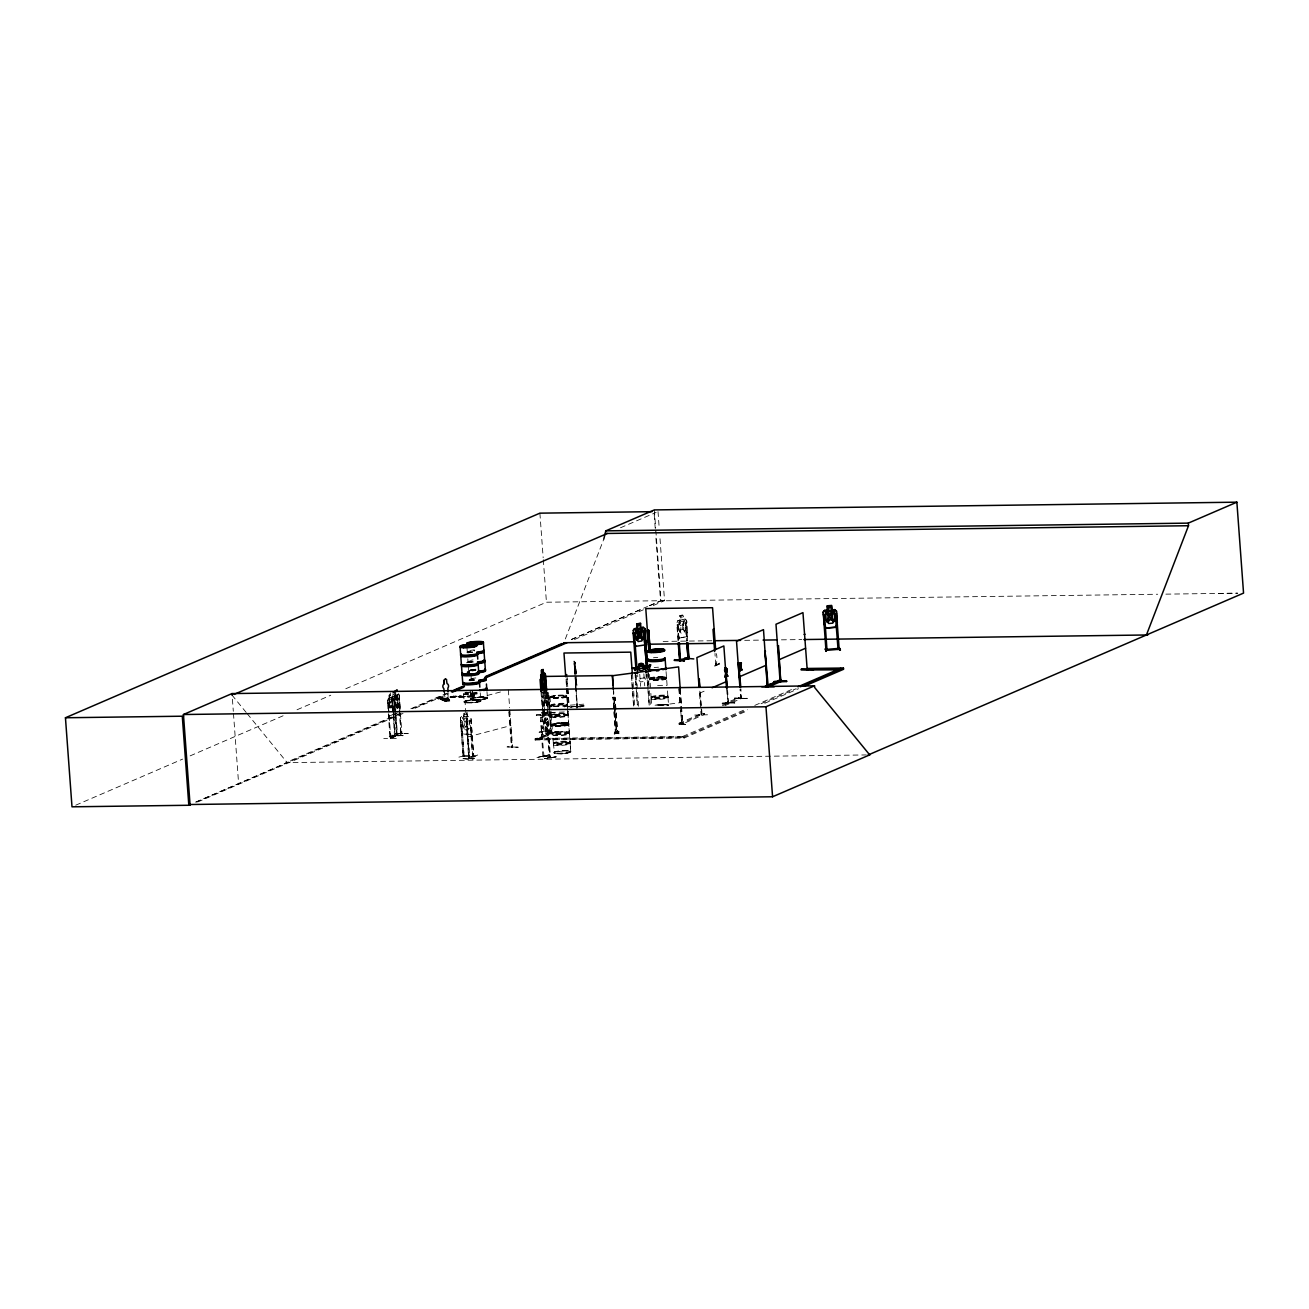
<?xml version="1.0" encoding="UTF-8"?>
<svg xmlns="http://www.w3.org/2000/svg" width="1309" height="1309" viewBox="0 0 1309 1309"><rect width="100%" height="100%" fill="white"/><g stroke="black" fill="none" stroke-linecap="round" stroke-linejoin="round"><path stroke-width="0.75" stroke-dasharray="5 3.75" d="M467.248 651.686L467.215 652.864A8.558 1.244 -4.2 0 1 474.496 650.933M467.264 651.587L466.806 645.533M551.285 715.09L551.007 711.163M553.331 743.103L552.627 733.138M568.09 715.679A8.427 1.211 -4.2 0 0 556.472 715.254A8.427 1.211 -4.2 0 0 554.689 717.479A8.427 1.211 -4.2 0 0 568.09 715.679L568.041 714.109A8.427 1.211 -4.2 0 1 554.574 715.827A8.427 1.211 -4.2 0 1 556.341 713.601A8.427 1.211 -4.2 0 1 567.975 714.043L567.664 709.625M569.448 733.825L569.431 733.776A8.427 1.211 -4.2 0 0 557.798 733.433A8.427 1.211 -4.2 0 0 556.03 735.658A8.427 1.211 -4.2 0 0 569.431 733.874L568.09 715.368M570.151 743.708A8.427 1.211 -4.2 0 0 558.518 743.267A8.427 1.211 -4.2 0 0 556.75 745.492A8.427 1.211 -4.2 0 0 570.151 743.708L570.119 742.121A8.427 1.211 -4.2 0 1 556.636 743.856A8.427 1.211 -4.2 0 1 558.403 741.63A8.427 1.211 -4.2 0 1 570.037 742.056L569.431 733.564L570.053 741.99M667.983 697.697A8.427 1.211 -4.2 0 0 656.365 697.272A8.427 1.211 -4.2 0 0 654.582 699.497A8.427 1.211 -4.2 0 0 667.983 697.697L668.097 696.552A8.558 1.244 -4.2 0 1 654.435 698.433A8.558 1.244 -4.2 0 1 656.234 696.175A8.558 1.244 -4.2 0 1 668.048 696.617M472.647 694.065L473.416 693.525L471.911 695.684L474.218 695.652L474.251 694.359L474.48 696.241L451.31 696.764M472.385 694.097L473.498 694.081M470.487 696.29L472.762 694.981L472.598 697.043M399.703 711.523L399.932 707.056M446.549 700.675L446.353 698.073L447.449 698.597M468.589 671.288L469.211 671.746A8.459 1.227 -4.2 0 1 475.871 669.57L469.162 670.879L469.276 672.155A8.459 1.227 -4.2 0 0 467.117 672.335L469.244 672.073L467.117 672.335M481.025 700.986L475.805 702.458M554.541 752.168C587.152 746.752 562.657 758.206 554.541 752.151M663.319 679.404L665.414 679.076L653.126 680.124L649.64 678.667L663.27 676.688M390.393 735.151L403.025 735.674L390.409 735.756M402.976 735.511L389.035 736.296M472.631 694.13L473.236 696.077M536.297 715.336L536.526 714.469L549.125 715.025L536.297 715.303L549.044 714.976M557.143 725.562L565.963 725.137M694.719 715.041L707.547 714.779M734.349 698.744L734.562 697.91L747.177 698.482L734.349 698.744L747.128 698.302M393.796 708.464L394.516 702.933L393.109 698.368L395.089 697.452M547.98 735.298L547.735 719.426L550.533 757.747L542.957 756.733M548.602 731.175L548.062 735.445L542.45 734.578L541.435 730.078M549.976 696.879L550.565 705.109M567.501 705.24L566.65 695.684L567.255 704.209A8.427 1.211 -4.2 0 1 553.854 705.993A8.427 1.211 -4.2 0 1 555.621 703.767A8.427 1.211 -4.2 0 1 567.255 704.209M570.282 743.054L570.266 743.136A8.558 1.244 -4.2 0 1 556.636 744.952A8.558 1.244 -4.2 0 1 558.436 742.694A8.558 1.244 -4.2 0 1 570.249 743.136L570.299 742.923M390.262 708.12L390.638 705.126L391.8 708.873M539.292 731.862L550.958 730.7M551.253 730.635L539.046 732.385M389.755 707.809L389.051 699.562L390.458 703.195C392.782 689.892 389.886 706.549 392.356 708.611M473.94 693.95L472.074 693.721M467.804 658.869L467.984 661.323M550.533 705.404L550.68 706.876A8.427 1.211 -4.2 0 1 563.165 704.946A8.427 1.211 -4.2 0 1 564.212 706.893M399 703.898L398.443 707.76L396.922 708.431L395.842 705.289M395.956 709.151L396.054 696.748L397.92 695.75L397.331 701.297L398.574 706.206L397.085 702.36C396.463 718.919 393.6 686.374 396.905 700.43L397.511 695.963L398.181 704.258L396.66 704.929M536.968 757.535L548.7 754.982L536.985 757.453M687.274 632.1C685.458 644.846 688.419 622.446 686.407 620.319L685.098 619.01L683.118 619.452C685.932 612.579 676.442 614.903 680.042 620.139L677.931 620.597L677.064 622.38L678.373 640.886M463.075 758.549L474.3 758.107C474.643 760.202 461.832 759.645 463.468 757.715M474.283 758.68L463.108 758.467M469.195 680.664L469.276 679.747M470.945 734.267L471.698 730.062M462.928 756.291L473.825 756.635L471.044 718.314L469.718 716.727L461.537 716.399L460.523 717.97L461.275 729.686L462.879 734.054L471.044 734.414L471.813 730.095M553.314 743.299L554.591 753.411M387.84 700.233L388.331 698.417L392.127 696.748L393.485 707.858M387.988 700.233L389.444 697.926L388.986 693.541L389.395 708.038M395.285 711.801L394.238 697.435L395.891 695.161L395.433 690.776M394.434 697.468L394.811 695.783L398.558 694.13M392.373 697.026L394.484 736.558M392.013 698.859L392.405 697.157M548.586 702.573L547.817 705.878L545.869 705.486L544.577 701.771L543.988 693.59L544.904 692.33M467.935 661.716L467.935 662.681A8.558 1.244 -4.2 0 1 473.056 660.996M551.22 715.467L552.627 733.449M472.925 696.895L449.985 697.337L454.043 695.864M450.018 697.353L473.187 696.781M450.116 697.108L474.365 695.913L450.067 696.617M647.513 685.425L648.609 681.024M647.628 685.556L648.871 681.204L648.004 669.259M458.886 757.126L467.035 755.08M546.966 694.195L546.131 698.024L544.069 693.655L545.755 698.957L544.757 703.866L546.229 699.971L548.34 704.602L546.606 699.104L547.538 694.359L545.019 693.803L545.624 701.984L547.555 702.36M542.94 717.283L541.844 718.559L542.45 726.74L543.906 730.438L546.131 730.782L547.064 727.46L546.458 719.279L545.166 717.627M618.339 733.711L618.928 732.975L612.988 732.304M618.977 733.727L613.496 731.633L618.928 732.975M547.113 734.709L552.169 731.911L546.589 734.742M545.313 719.099L544.315 722.944L541.975 718.788L543.873 723.893L542.662 728.835L544.413 724.908L546.802 729.473L544.855 724.008L545.984 719.246L543.039 718.739L543.644 726.92L545.869 727.264M475.903 699.791L484.314 699.333L487.619 697.779L477.9 697.255L470.553 699.022L475.936 700.086M554.378 725.415L553.249 725.251L557.192 725.742M565.341 638.956L603.793 539.112M392.716 698.482L393.109 692.281M543.48 691.905L545.771 731.813C543.906 729.604 547.293 730.749 545.051 730.438M542.94 693.377L543.53 692.052L548.193 692.903L548.896 694.637L551.923 732.893L545.558 731.633M679.371 638.138L678.144 634.096L678.046 620.613M541.173 716.907C538.703 719.672 544.577 714.289 546.851 717.741L547.735 719.426M564.932 696.732L562.919 697.255L566.813 695.717L555 695.521M565.308 725.235L568.875 723.73A8.459 1.227 -4.2 0 1 555.261 725.399A8.459 1.227 -4.2 0 1 557.029 723.141L567.01 722.797L568.875 724.188A8.459 1.227 -4.2 0 0 557.094 723.861A8.459 1.227 -4.2 0 0 555.311 726.102L552.562 725.775M664.743 679.093L662.812 679.273L664.023 679.338M444.013 698.613L442.033 699.022L443.686 698.548M442.033 699.022L443.751 698.744M664.399 678.847L666.723 677.8L659.229 677.129L649.673 679.027L663.745 678.946M461.619 716.383L460.408 717.905L463.075 756.324L460.441 720.67L461.684 720.621L464.057 756.34L461.684 720.621M445.436 700.839C451.36 701.182 428.403 698.581 442.229 697.517L442.982 698.106M442.966 697.795L437.942 698.319L444.193 698.597M449.331 699.137L449.085 700.413L448.251 698.891L449.429 700.691L448.283 701.182L441.1 698.302L449.74 701.035L442.229 697.517M441.198 698.319L448.905 701.133M441.395 697.91L442.507 698.155M445.158 701.346L446.336 701.395L437.942 698.319M394.238 708.529L394.942 703.751L396.692 707.384L395.203 702.671L395.793 697.141L394.778 701.804L393.567 698.139L394.14 706.304L395.694 705.633L395.743 695.161M390.998 737.032L389.918 737.212L394.876 735.658M543.546 713.618L544.609 715.368L543.17 715.156L541.386 691.152M543.677 714.894L541.828 691.152M472.827 695.226L470.275 695.112L470.389 696.666L472.074 695.93L471.96 694.392M400.439 713.814L401.961 733.629C393.24 739.994 397.118 730.897 397.576 735.527L395.58 709.822M401.405 732.287L400.947 733.825L401.176 732.336M546.9 711.867L547.489 713.176L545.509 691.397M542.63 715.123L547.489 712.98M701.968 713.683L701.051 714.861L699.382 691.332M702.066 714.665L700.266 691.136M728.458 701.886C725.808 702.131 730.733 701.673 728 703.424L726.92 687.978M728.606 703.195L727.526 689.794M741.139 697.026L741.27 698.531L740.927 688.959M459.279 696.143L461.177 695.799M555.016 695.554A8.459 1.227 -4.2 0 0 553.232 697.779A8.459 1.227 -4.2 0 0 566.682 695.995A8.459 1.227 -4.2 0 0 555.016 695.554L549.796 697.419L563.426 697.386M552.545 697.337L551.76 697.108M565.406 696.928L563.721 697.386M552.48 724.139L552.594 725.824M552.48 724.155L557.029 723.157A8.459 1.227 -4.2 0 1 568.711 723.599A8.459 1.227 -4.2 0 0 557.029 723.141A8.459 1.227 -4.2 0 0 555.261 725.399A8.459 1.227 -4.2 0 0 568.711 723.582C566.175 722.372 548.651 723.222 553.691 725.628M565.406 724.875L567.468 724.941M565.357 725.137L568.842 724.253A8.459 1.227 -4.2 0 1 555.311 726.102L565.979 725.35M652.046 679.306L651.555 679.42M663.188 679.126L665.136 679.011M663.45 678.88L664.988 679.027L663.925 679.027M663.598 679.06L664.907 679.175M664.759 679.24L666.69 677.375L663.27 676.704M616.523 731.502C613.905 730.847 620.024 733.171 616.703 733.024L613.676 691.365M682.905 724.172C679.011 724.564 683.805 720.915 682.807 724.172L681.531 706.713M551.776 731.567L550.729 731.567L551.776 731.567L552.038 733.744L538.555 739.552L538.474 738.44L552.12 732.467L546.54 734.84M471.076 695.701L472.696 694.981L471.24 695.586M480.354 701.477L479.258 701.82M568.221 724.286L566.552 724.63M666.085 678.684L664.808 678.782M390.606 695.308L389.624 695.733L389.509 694.277L390.491 693.852L390.9 697.386L392.127 696.748M400.129 707.056L399.261 695.275L398.574 693.983L397.527 694.441M387.955 708.823L387.971 702.688M392.389 700.757L394.991 736.574M394.549 708.038L394.418 699.922L395.433 707.842M398.836 697.992L399.556 708.071M387.955 702.884L388.838 708.627M393.96 700.119L394.843 699.922M393.404 714.289L389.477 716.105L388.708 711.916M395.449 733.678L407.999 733.498L395.727 733.531M390.573 737.36L394.434 735.674M395.073 735.249L395.514 736.394L390.524 738.521L387.791 700.2L388.789 711.949M397.02 734.594L400.881 732.909M401.323 732.893L396.431 734.464M396.316 738.456L383.766 738.636M541.828 712.881L568.597 711.785M541.828 712.914L554.345 712.652M543.48 713.618L542.515 713.781L547.424 712.26M543.12 713.961L546.982 712.26M616.703 732.795L615.41 732.893L612.972 697.19L615.59 732.827L616.834 732.795M613.921 697.255L612.792 697.272M549.633 732.5C552.414 732.451 549.224 731.796 549.6 733.776L535.136 740.01L535.054 738.898L551.956 732.631M551.204 733.678L549.191 697.272L548.209 697.206L551.465 732.975L545.149 731.731L543.464 707.956M716.514 663.712C718.314 666.903 714.927 661.012 715.99 664.907M719.475 663.139L714.649 665.937M714.485 666.036L719.574 663.745M715.123 665.937L720.146 663.778M614.216 733.187C620.695 728.753 621.775 733.056 614.265 733.94L614.445 733.842M614.314 733.253L619.288 731.077M614.346 733.744L619.321 731.567M614.265 733.94L619.877 731.649M734.594 702.409L722.339 703.129M701.46 713.356L701.935 713.323M728.115 703.195L726.479 687.978M741.712 698.319L740.649 698.531L740.043 689.172M722.061 703.277L734.889 702.949L722.093 703.146M196.105 802.09L287.178 762.623L247.499 714.043M571.329 639.512L647.53 606.492M649.395 605.691L660.538 600.847L655.678 534.612M620.482 527.772L656.136 512.408M75.742 805.199L182.638 759.105M190.132 755.866L283.906 715.434M297.028 709.773L330.784 695.226M345.789 688.747L546.442 602.222L664.547 600.667L659.801 535.888M393.551 694.359L394.549 693.917M392.275 697.157L396.234 695.357L396.889 696.732M393.649 714.714L396.087 713.454M393.518 714.714L397.494 712.898M399.654 713.552L285.804 762.64L866.296 754.933M410.862 708.725L446.32 693.426M571.362 639.512L642.343 608.898M649.82 605.674L661.029 600.847L1157.696 594.237M195.646 802.09L401.029 713.536M412.22 708.709L447.678 693.41M197.577 802.024L403.777 713.11M415.035 708.251L448.791 693.705M574.504 639.496L643.913 609.552M653.306 605.511L664.547 600.667M455.581 695.848L453.912 696.879L457.872 695.815M459.901 695.783L458.248 696.83L462.208 695.766M473.76 695.848L473.563 693.246L473.04 696.077M472.794 696.273L474.218 695.652M474.365 695.913L472.811 696.961M546.017 691.005L541.991 692.69M699.513 693.197L704.897 690.874M679.06 723.255L701.853 713.438L704.275 713.405L704.357 714.518L681.58 724.335L679.142 724.368L679.06 723.255L681.498 723.222M722.601 704.487L738.554 697.615L740.992 697.582L722.683 705.6L722.601 704.487L725.039 704.455L725.121 705.567L741.074 698.695L740.485 688.976M679.142 724.368L704.275 713.405M743.512 710.263L681.613 736.951L681.694 738.063L747.341 709.756M754.769 705.404L792.289 689.238M760.954 703.751L796.117 688.73M535.136 740.01L684.116 738.031L747.897 710.525M764.783 703.26L798.555 688.698M468.72 757.306L469.555 757.109M467.329 722.813L466.217 722.993L468.72 758.631L470.046 758.435L466.953 722.797L469.211 758.647L470.046 758.435M511.312 746.032C512.637 748.568 511.066 744.87 512.539 745.852M576.811 706.435L576.729 703.964M577.531 706.565L577.204 703.931M543.268 756.635L544.102 756.733L543.317 755.522M546.802 722.077L547.849 722.11L550.058 757.829L546.802 722.077L549.371 757.731C551.482 754.639 548.618 757.911 544.004 755.817M390.589 737.18L390.638 738.505M397.134 735.723L395.433 713.781M547.391 711.883L547.571 713.176L545.951 691.201M543.186 714.878L543.088 713.585M727.919 701.919L728.229 703.375M550.467 696.552L551.547 696.192M552.153 697.353L552.005 697.386M651.342 679.322L651.98 679.387M663.761 679.191L662.894 679.109M552.513 724.564L553.609 724.204M553.576 725.399L554.214 724.81L553.38 725.317M567.484 725.186L565.783 725.415M394.909 735.085L394.893 736.394L390.049 738.489L388.102 710.803M543.022 714.927L548.111 712.947L546.393 691.185M740.959 697.075L741.123 698.351M517.955 747.21L507.467 746.801M500.463 691.986L465.006 701.362L469.129 758.664L469.276 757.142M467.624 736.983L510.952 725.53M470.945 718.346L473.645 756.717C474.496 755.064 471.682 754.393 473.007 756.586L473.76 756.618M469.947 721.046L471.207 720.997L469.947 721.046L472.5 756.684M471.044 734.414L462.862 733.94M464.433 756.242L463.484 756.209C461.946 754.18 465.153 754.475 463.959 756.34M464.351 755.326L472.385 755.735M469.686 757.027L477.932 754.917L470.275 757.764L477.965 755.424M679.715 615.754L682.791 615.066M677.997 620.728L685.098 619.01M678.046 640.87L676.868 625.031L677.718 624.851L679.224 640.706M685.212 623.182L686.391 623.019L685.212 623.182L686.521 641.001M678.062 624.868L676.868 625.031M679.273 638.121L686.456 636.55M686.538 636.681L679.207 638.285L678.046 634.145M553.56 724.924L553.658 725.137M509.201 711.736L512.163 747.161M390.638 738.292L388.986 710.607M680.222 706.827L681.874 724.319L680.402 706.876M542.842 717.119L542.515 712.734M546.851 717.741L547.653 719.475M542.908 756.733L540.715 721.014M544.02 756.733L540.568 718.297M542.45 734.578L541.386 730.078M543.906 755.44L543.497 755.506M549.665 756.7L543.611 755.882M544.74 758.647L556.423 756.831M556.08 756.733L544.659 758.729L556.423 756.88M561.643 697.615L563.901 697.108M563.246 697.206L564.752 696.879M715.859 663.614C716.203 669.455 717.888 655.154 716.088 653.518M715.794 664.939L714.959 653.535M549.813 733.694L549.78 732.484M546.9 692.592L548.324 692.886M543.317 705.976L542.597 696.077L543.579 696.126L544.299 706.026M543.611 705.093L544.675 709.462M549.829 706.353L548.193 692.903M545.722 731.813L544.446 708.005M545.64 733.089C583.307 728.475 520.589 737.327 557.634 731.371M545.706 733.825L557.978 732.091M613.332 689.598L616.457 733.04L613.725 697.353L615.034 697.239L617.57 732.909L615.034 697.239M661.127 705.207L681.22 702.524M681.744 723.01L682.365 722.83M680.173 723.419L686.211 724.744L685.474 724.09M397.02 735.74L395.122 710.018M444.176 698.286L438.662 698.302M446.353 698.073L447.727 697.942L447.923 700.544M441.248 699.333L445.551 698.842L439.873 698.793M447.727 697.942L446.811 698.679M445.551 698.842L440.511 699.055M448.251 698.891L448.709 700.397M444.553 700.233L448.84 699.661M444.536 700.119L448.905 699.808M448.349 700.119L444.716 700.544L444.618 699.317M449.085 700.413L444.406 700.888L444.291 699.35M475.854 669.226A8.459 1.227 -4.2 0 0 469.26 671.402A8.459 1.227 -4.2 0 1 475.854 669.243L470.258 670.11L468.589 671.762M475.822 702.475C451.18 704.291 471.289 697.55 480.976 700.528M551.596 697.124L552.316 697.222M665.316 704.717L668.654 705.289A8.459 1.227 -4.2 0 0 656.938 705.175L665.316 704.7M565.766 725.055L567.222 724.875M640.052 678.422L644.077 677.997L643.832 674.724M472.745 756.586L470.242 720.964M574.307 662.419L574.062 661.045L577.4 707.285L574.111 663.516L574.438 666.33M574.586 666.052L574.831 672.253M574.553 667.475L574.667 669.21L574.651 667.05M574.635 668.539L575.698 685.163L575.273 677.391M576.974 708.905L574.667 668.964M575.453 680.026L575.911 684.182M575.813 686.669L575.682 685.032M570.266 705.158L583.765 704.16M570.266 706.893L583.912 705.944L570.429 707.204M578.022 706.925L583.814 706.435L579.969 706.925M576.533 681.155L575.191 662.207L576.173 677.326M575.338 666.183L575.682 669.472L575.338 666.183L575.404 667.819M615.77 732.795L615.181 731.6M551.302 731.649L550.86 733.776M555.163 698.09L557.29 698.024M561.365 722.764L565.423 722.699M443.506 698.777L442.017 698.777M1165.877 594.139L1237.414 593.19M663.139 641.41L712.08 640.755M744.706 640.33L761.02 640.101M781.408 639.839L801.812 639.561M470.226 679.453L470.062 679.453A3.011 1.145 89.2 0 0 469.735 680.713A8.443 1.227 -4.2 0 1 474.218 680.5M398.574 693.983L399.212 695.357M473.563 693.246L473.563 695.848M471.927 693.77L473.94 693.77M399.261 695.275L400.292 711.834M471.829 694.441L474.251 694.359M391.98 696.912L392.815 698.041M387.513 702.884L388.397 702.688M397.658 708.431L396.807 696.65L397.74 708.431M541.582 712.898L554.116 712.652M395.482 733.531L408.277 733.384M400.947 733.825L399.703 709.854M552.038 733.744L549.6 733.776L551.073 733.678L547.996 694.392L546.851 692.723M535.054 738.898L684.034 736.918L684.116 738.031M1218.286 593.419L1237.725 593.173M576.696 706.075L576.713 707.335M664.383 678.635L663.548 679.191M564.555 696.879L565.521 697.108M482.252 697.026L484.183 697.059M549.731 733.793L548.078 708.169M507.025 746.948L518.299 747.226M460.441 720.67L461.406 720.703M683.118 619.452L684.771 620.744L685.376 628.925L684.083 632.771L681.22 633.409L679.42 630.251L678.815 622.07L680.255 620.27L679.813 615.754M663.287 677.113L664.874 677.228M472.434 699.955L474.005 700.07A8.443 1.227 -4.2 0 0 487.472 698.27L486.964 691.643M542.401 712.767L544.904 713.11L542.482 712.914M540.322 721.079L541.386 721.112M564.981 695.21L566.143 695.39M485.754 697.157L486.866 697.353M464.711 702.622L465.84 702.802M567.026 723.222L568.188 723.435M546.197 730.847L551.105 731.829L545.771 730.897M680.107 722.683L685.687 724.728M680.827 723.255L686.194 724.679M445.698 701.509L437.926 698.499M445.404 701.526L449.805 700.986M448.12 699.611L448.005 693.852M437.926 698.008L446.336 701.395M635.863 682.431L636.976 685.245M557.683 731.944L557.667 731.878A8.427 1.211 -4.2 0 1 569.317 732.222L568.073 715.368M685.065 619.157L686.309 620.319L687.7 640.821M394.974 695.995L395.923 697.092M246.207 712.472L232.135 695.243L233.313 711.294M651.146 698.368L651.882 706.598M651.129 698.368L650.671 690.138M461.39 729.653L462.961 733.924M393.305 706.664L394.402 709.805M477.081 693.917A8.443 1.227 -4.2 0 1 467.755 694.703A8.443 1.227 -4.2 0 1 463.533 693.786L463.55 693.999M667.885 695.93L667.901 695.979A8.427 1.211 -4.2 0 1 654.467 697.844A8.427 1.211 -4.2 0 1 656.234 695.619A8.427 1.211 -4.2 0 1 667.868 696.061L667.263 687.552M567.959 713.765L567.779 711.311M444.307 692.346L445.305 699.955M470.88 691.79L471.42 695.57M575.371 666.772L575.469 667.917M583.929 706.222L583.879 705.371L570.429 707.105M575.731 669.21L576.058 673.644M576.385 681.155L576.844 685.36L576.778 683.723M738.554 697.615L738.636 698.728M699.824 691.136L701.657 714.845L701.264 713.372M686.063 622.986L687.372 640.805M685.556 623.199L686.849 641.017M677.718 624.851L678.88 640.674M680.189 688.55L681.384 704.7L680.009 688.501M681.334 706.664L682.742 724.204M679.076 688.698L680.255 704.847M678.88 688.649L680.075 704.798M658.018 511.59L659.196 527.789M654.353 509.921L655.678 528.1M655.825 530.129L661.029 600.847M666.068 671.599L667.165 686.227M667.983 697.386L668.588 705.6M654.205 514.535L655.531 532.599M649.526 674.43L650.475 687.454M648.037 673.235L650.393 705.6M646.891 674.053L649.215 705.715L646.777 673.988M645.991 674.495L646.221 677.767L644.339 681.498L640.314 681.924L637.908 678.651L637.663 675.379M643.848 673.808L644.732 685.867M639.741 674.266L640.641 686.309M636.305 675.117L638.776 708.774M635.258 672.646L636.01 682.382M635.143 672.63L635.961 685.212L635.127 675.248M632.509 673.71L634.701 706.091M631.527 675.739L633.752 706.042M631.2 673.808L633.572 706.107M566.862 674.577L567.762 686.701M567.91 688.714L569.235 706.893M566.993 678.7L567.582 686.767M567.73 688.796L569.071 706.958M566.633 686.718L566.028 678.635L566.453 686.783M566.781 688.73L568.106 706.909M566.601 688.812L567.942 706.975M570.789 751.939A8.459 1.227 -4.2 0 0 559.123 751.497A8.459 1.227 -4.2 0 0 557.339 753.739A8.459 1.227 -4.2 0 0 570.789 751.939L570.151 743.381L570.74 751.939M567.353 705.535L567.681 709.953M539.897 513.161L543.17 557.699M543.317 559.712L546.442 602.222M546.9 692.248L547.751 706.222M540.944 691.348L542.81 717.299M508.334 689.892L509.643 707.711M509.79 709.691L512.572 747.194L511.361 747.374L508.825 711.72M509.545 711.54L512.015 747.341M480.239 692.886L480.828 701.117A8.443 1.227 -4.2 0 1 467.428 702.884A8.443 1.227 -4.2 0 1 469.211 700.659A8.443 1.227 -4.2 0 1 480.861 701.084M471.125 675.755L471.175 678.962A3.011 1.145 89.2 0 1 471.845 680.549M468.229 664.89L468.802 672.351M470.176 691.25L470.798 699.497M467.084 712.227L467.297 716.759L469.162 718.281L469.767 726.462L468.262 729.898L464.99 729.768L462.977 726.2L462.372 718.019L464.024 716.628L463.697 712.243L463.926 716.645M467.002 713.863L467.215 716.776M466.446 713.078L466.56 714.534L464.45 714.452L464.335 712.996M468.622 757.338L468.72 758.631M463.533 693.786L464.204 702.344M399.114 708.087L397.151 690.236M399.261 710.067L400.996 733.809M394.663 691.61L395.122 695.995M394.402 700.119L394.974 708.038M394.696 710.018L396.529 735.773M392.635 698.122L395.449 736.378M392.831 710.574L390.622 692.821M233.46 713.307L238.663 784.304M575.698 668.343L576.058 673.415M574.536 665.577L574.618 666.723M575.387 667.377L575.518 669.144M575.191 662.207L575.126 663.614M551.122 706.795A8.558 1.244 -4.2 0 1 556.341 704.749A8.558 1.244 -4.2 0 1 567.304 704.864A8.558 1.244 -4.2 0 1 560.187 706.876M569.317 732.222A8.427 1.211 -4.2 0 1 555.916 734.022A8.427 1.211 -4.2 0 1 557.683 731.796M473.171 662.174A8.427 1.211 -4.2 0 1 467.918 661.438L467.967 661.372A8.427 1.211 -4.2 0 1 473.04 659.932M472.451 652.34A8.427 1.211 -4.2 0 1 467.264 651.44L467.264 651.489A8.427 1.211 -4.2 0 1 474.431 649.869M469.636 662.632A8.558 1.244 -4.2 0 1 473.024 660.489M467.918 652.749A8.443 1.227 -4.2 0 1 472.434 651.751M468.917 652.815A8.558 1.244 -4.2 0 1 474.447 650.426M468.638 662.567A8.443 1.227 -4.2 0 1 473.154 661.585M474.038 700.07A8.443 1.227 -4.2 0 1 475.805 697.828A8.443 1.227 -4.2 0 1 487.472 698.27M474.512 680.369A8.427 1.211 -4.2 0 1 469.866 679.109M470.945 678.766A8.427 1.211 -4.2 0 1 476.492 677.882M469.964 680.762A8.443 1.227 -4.2 0 1 474.48 679.764M469.26 680.549A8.558 1.244 -4.2 0 1 476.541 678.946M469.833 680.631A8.558 1.244 -4.2 0 1 476.509 678.438M469.391 672.613A8.41 1.211 -4.2 0 1 469.342 671.697M471.944 670.993A8.41 1.211 -4.2 0 1 475.936 670.47M469.309 672.122A8.459 1.227 -4.2 0 1 469.244 671.19M470.34 670.83A8.459 1.227 -4.2 0 1 475.903 669.946M467.82 652.716A8.443 1.227 -4.2 0 1 472.156 652.471M466.429 662.779A8.427 1.211 -4.2 0 1 472.86 662.305M467.166 672.662A8.41 1.211 -4.2 0 1 469.276 672.433M465.17 693.083A8.443 1.227 -4.2 0 1 470.733 692.216M477.114 693.361A8.558 1.244 -4.2 0 1 463.991 693.819M465.039 692.51A8.558 1.244 -4.2 0 1 466.593 692.166M476.967 692.281A8.443 1.227 -4.2 0 1 465.137 692.919M477.081 692.854A8.558 1.244 -4.2 0 1 465.088 693.508M653.453 657.773A8.443 1.227 -4.2 0 1 657.773 657.38M654.173 667.606A8.443 1.227 -4.2 0 1 658.492 667.197M655.056 705.24A8.394 1.211 -4.2 0 1 664.334 704.471A8.394 1.211 -4.2 0 1 668.523 705.387M657.625 685.556A8.443 1.227 -4.2 0 1 666.559 685.638M659.082 705.273A8.443 1.227 -4.2 0 1 666.886 705.158M656.922 705.158A8.459 1.227 -4.2 0 1 668.588 705.273M393.633 709.805L393.305 714.419L393.682 709.822M685.082 630.856L684.034 631.102L682.104 627.355L679.747 632.198L681.367 626.536C676.966 622.528 680.353 618.944 681.907 625.407L684.231 620.81L682.644 626.291L685.082 630.856M462.699 718.052L465.3 723.173C460.817 728.262 465.333 731.077 466.069 724.139C467.918 730.962 472.091 729.457 466.757 723.206C470.815 718.477 466.969 715.499 465.988 722.192L463.844 718.134L462.699 718.052M568.221 714.943L568.237 714.992A8.558 1.244 -4.2 0 0 556.374 714.665A8.558 1.244 -4.2 0 0 554.574 716.923A8.558 1.244 -4.2 0 0 568.188 715.107M569.562 733.171L569.579 733.171A8.558 1.244 -4.2 0 0 557.716 732.86A8.558 1.244 -4.2 0 0 555.916 735.118A8.558 1.244 -4.2 0 0 569.53 733.302M391.146 698.842L389.607 699.513L390.213 707.694L391.735 707.024L391.146 698.842M547.326 698.073L548.455 698.057L547.326 698.073M682.349 616.081L680.5 616.49L680.598 617.963L682.447 617.553L682.349 616.081M683.233 621.088L680.353 621.726L680.958 629.907L683.838 629.269L683.233 621.088M576.467 679.273L576.647 683.854L576.467 679.338M682.594 736.525L536.036 738.472L536.117 739.585L682.676 737.638L682.594 736.525M467.411 718.216L464.139 718.085L464.728 726.266L468.017 726.397L467.411 718.216M637.418 704.995L636.109 687.192L637.303 704.946M472.533 695.095L472.336 691.234L472.369 695.095M553.314 698.597A8.427 1.211 -4.2 0 0 566.715 696.797A8.427 1.211 -4.2 0 0 555.081 696.372A8.427 1.211 -4.2 0 0 553.314 698.597M555.278 725.71A8.459 1.227 -4.2 0 0 568.728 723.926A8.459 1.227 -4.2 0 0 557.061 723.484A8.459 1.227 -4.2 0 0 555.278 725.71M553.249 698.106A8.459 1.227 -4.2 0 0 566.699 696.323A8.459 1.227 -4.2 0 0 555.032 695.881A8.459 1.227 -4.2 0 0 553.249 698.106M554.541 716.416A8.558 1.244 -4.2 0 0 568.155 714.599A8.558 1.244 -4.2 0 0 556.341 714.158A8.558 1.244 -4.2 0 0 554.541 716.416M553.822 706.598A8.558 1.244 -4.2 0 0 567.435 704.766A8.558 1.244 -4.2 0 0 555.621 704.324A8.558 1.244 -4.2 0 0 553.822 706.598M557.323 753.166A8.427 1.211 -4.2 0 0 570.724 751.382A8.427 1.211 -4.2 0 0 559.09 750.941A8.427 1.211 -4.2 0 0 557.323 753.166M555.36 726.61A8.427 1.211 -4.2 0 0 568.76 724.826A8.427 1.211 -4.2 0 0 557.143 724.384A8.427 1.211 -4.2 0 0 555.36 726.61M557.307 753.411A8.459 1.227 -4.2 0 0 570.773 751.611A8.459 1.227 -4.2 0 0 559.09 751.17A8.459 1.227 -4.2 0 0 557.307 753.411M556.587 744.445A8.558 1.244 -4.2 0 0 570.2 742.628A8.558 1.244 -4.2 0 0 558.387 742.187A8.558 1.244 -4.2 0 0 556.587 744.445M555.867 734.611A8.558 1.244 -4.2 0 0 569.48 732.795A8.558 1.244 -4.2 0 0 557.667 732.353A8.558 1.244 -4.2 0 0 555.867 734.611M474.022 699.497A8.394 1.211 -4.2 0 0 487.373 697.713A8.394 1.211 -4.2 0 0 475.789 697.288A8.394 1.211 -4.2 0 0 474.022 699.497M474.005 699.726A8.459 1.227 -4.2 0 0 487.455 697.926A8.459 1.227 -4.2 0 0 475.789 697.484A8.459 1.227 -4.2 0 0 474.005 699.726M469.244 671.877A8.394 1.211 -4.2 0 0 467.133 672.106A8.41 1.211 -4.2 0 1 469.227 671.861M467.428 702.344A8.394 1.211 -4.2 0 0 480.763 700.56A8.394 1.211 -4.2 0 0 469.195 700.135A8.394 1.211 -4.2 0 0 467.428 702.344M467.395 702.589A8.459 1.227 -4.2 0 0 480.861 700.79A8.459 1.227 -4.2 0 0 469.178 700.348A8.459 1.227 -4.2 0 0 467.395 702.589M653.126 679.715A8.459 1.227 -4.2 0 0 666.576 677.915A8.459 1.227 -4.2 0 0 654.893 677.489A8.459 1.227 -4.2 0 0 653.126 679.715M653.093 679.158A8.427 1.211 -4.2 0 0 666.494 677.358A8.427 1.211 -4.2 0 0 654.876 676.933A8.427 1.211 -4.2 0 0 653.093 679.158M653.093 679.387A8.459 1.227 -4.2 0 0 666.543 677.587A8.459 1.227 -4.2 0 0 654.876 677.162A8.459 1.227 -4.2 0 0 653.093 679.387M654.467 698.941A8.558 1.244 -4.2 0 0 668.081 697.124A8.558 1.244 -4.2 0 0 656.267 696.683A8.558 1.244 -4.2 0 0 654.467 698.941M653.207 680.615A8.427 1.211 -4.2 0 0 666.608 678.815A8.427 1.211 -4.2 0 0 654.975 678.389A8.427 1.211 -4.2 0 0 653.207 680.615M653.142 680.124A8.459 1.227 -4.2 0 0 666.592 678.34A8.459 1.227 -4.2 0 0 654.925 677.898A8.459 1.227 -4.2 0 0 653.142 680.124"/><path stroke-width="1.5" d="M444.356 692.379L443.816 688.55A3.011 2.847 -68.3 0 1 444.078 683.822L443.866 680.222L445.224 678.978M545.378 677.342L545.804 689.401L546.311 686.571M545.968 689.467L546.328 686.374M774.028 681.531L786.578 681.351M786.365 681.547L786.578 680.713L773.815 681.76L786.644 681.449M546.229 689.009L544.986 688.747L545.1 690.219L546.344 690.465L544.708 673.333L545.362 674.708M725.791 672.368L726.61 669.161L726.037 672.99L727.82 676.197L725.873 673.84L725.055 677.113L725.628 673.219L724.564 670.044L725.661 669.864L726.495 672.368L724.957 669.881M726.495 672.368L727.297 669.144L726.74 672.99M741.385 662.894L739.863 666.117L740.305 663.074L741.385 662.894L740.812 666.739L741.908 669.946L740.796 670.143L739.961 667.59L741.499 670.126M725.055 677.113L726.135 676.933L726.577 673.824M740.567 666.117L739.732 663.614L738.636 663.794L739.716 666.968L739.127 670.862L740.207 670.699L740.649 667.59M725.759 677.113L726.331 673.202L724.564 670.044M740.681 662.91L740.125 666.739L741.908 669.946M739.83 670.862L740.403 666.968L738.636 663.794M674.593 659.703L684.362 660.276L683.936 661.045M674.61 660.26L684.345 660.292M645.779 640.396C643.324 653.044 647.104 630.693 644.912 628.631L643.357 627.273L640.952 627.682M837.171 622.789L836.026 627.158L825.848 627.96L824.212 623.82L823.345 612.154M632.28 668.032L639.185 668.654M638.841 664.252L639.463 670.241C646.171 673.366 645.124 659.638 638.841 664.252L639.119 669.324L631.805 668.179L638.514 669.324M638.988 668.654L632.362 667.934M646.81 666.854L649.951 665.905M647.317 666.248L650.72 664.743M825.259 648.708L826.159 651.326L825.275 649.248M826.028 651.211L823.197 612.105L824.49 610.419L827.664 610.321L827.337 605.936M603.793 539.112L605.789 530.865L654.353 509.921L1236.874 502.181L1243.55 593.108L868.342 754.9L869.7 754.884L814.656 687.503L814.525 685.834L232.004 693.574L183.44 714.518L190.1 805.248L71.995 806.819L65.45 717.757L539.897 513.161L651.898 511.672M1146.422 634.996L1188.507 525.727L1188.31 523.125L1236.874 502.181M544.937 691.479L543.17 669.423L541.517 670.126L541.321 676.458L543.006 687.781L544.56 687.11L545.133 683.249L543.497 673.808M635.814 646.204L634.276 642.13L633.278 630.414L634.472 628.68L637.09 628.271L636.698 623.869L640.625 623.297L640.821 627.845L642.866 629.007L643.455 637.188L641.786 640.985L638.203 641.541L636.01 638.334L635.421 630.153L637.238 628.402L636.91 624.017L640.51 623.46M636.256 668.964L634.963 670.65L636.272 668.964L646.368 667.868L647.922 669.275M823.197 612.121L824.49 610.452M684.329 660.93L674.184 660.44L674.659 659.621M639.348 668.784L637.303 670.47L637.548 673.742M827.664 610.338L825.57 611.974L826.159 620.155L828.63 623.493L832.769 623.166L834.717 619.468L834.111 611.287L831.804 610.01L831.46 605.609M781.064 680.042L780.017 680.205L780.589 681.334M780.606 680.009L780.753 681.514L778.462 645.697L777.579 645.893L778.462 645.697M781.178 681.302L780.082 681.531L775.992 624.246L802.957 612.628L807.211 669.881M461.733 646.499L462.306 646.024M461.864 646.63L462.241 646.401M475.183 645.828L473.956 646.351M481.728 643.063L479.699 643.521L480.73 643.341M479.879 643.701L482.203 643.39M649.019 651.424L650.278 651.227M662.698 651.211L660.849 651.195L663.107 651.211M662.501 650.606L661.487 651.178M687.847 642.801L689.009 658.672L679.486 660.652L679.306 659.36L680.533 659.229M687.781 657.478C690.661 657.331 686.194 656.922 687.88 658.787M395.629 690.89L397.151 690.236M395.956 691.512L396.938 691.087M650.164 650.344L648.675 630.153L649.984 650.426M540.944 691.348L540.061 679.469L540.961 679.273L541.828 691.152M565.733 674.593L566.699 674.659M714.141 629.367L713.012 629.384L714.649 651.587M649.755 664.579L649.853 665.872M650.131 665.397L646.761 666.903L650.671 665.299M699.955 687.094L698.924 679.207M726.479 687.978L725.448 667.59L727.379 687.781M725.89 667.59L725.006 667.786M738.554 662.91L740.779 686.947M767.254 687.11L765.078 651.293L768.219 686.93M765.52 651.277L764.636 651.489M804.986 634.26L804.102 634.472M725.873 673.84L727.133 676.213M739.127 670.862L740.207 670.699M813.74 669.635L801.108 669.226L839.167 669.341M767.859 687.078L768.154 685.605L767.107 685.834M807.178 670.11L807.62 668.588L843.487 668.163L843.569 669.275L804.184 686.26M190.525 804.495L188.823 805.231L182.344 716.907M234 694.424L607.343 533.45M453.781 690.203L463.108 686.194M485.508 676.524L562.036 643.537M451.409 691.807L464.482 686.161M485.017 677.309L565.259 642.703M452.554 692.085L463.811 687.225M486.326 677.522L566.993 642.735M542.073 674.495L540.748 675.133L544.773 673.317L543.448 673.971M542.188 676.098L543.693 675.428M542.744 684.28L544.299 683.609M712.096 687.765L726.479 681.564M739.143 676.9L766.109 665.267M778.61 659.883L805.575 648.25M765.585 687.094L765.503 685.981L781.309 680.189L781.391 681.302L769.692 686.341M781.309 680.189L765.503 685.981M807.702 669.881L806.769 670.175L806.884 668.621L840.067 668.621L840.149 669.733M797.917 686.8L841.049 668.195M800.339 686.767L843.487 668.163M183.44 714.518L765.961 706.778L814.525 685.834M190.05 804.511L772.572 796.772L869.781 754.851L868.342 754.9M825.783 650.409C829.988 650.311 824.228 647.235 826.028 650.295M836.484 613.643L835.273 613.741L838.055 649.444C835.813 646.728 841.998 648.659 838.055 649.444C836.304 648.233 840.542 646.761 840.394 650.18L838.856 647.971M469.244 643.668L468.655 643.766M479.765 643.373L480.763 642.964M474.169 645.812L475.118 645.812M474.496 646.531L473.269 646.319M481.63 643.39L481.237 643.21M680.795 660.489L679.731 660.701L678.177 642.85M780.688 681.514L778.037 645.697M767.647 685.801L767.516 686.947L763.491 629.645L736.525 641.263L739.896 687.143M636.943 667.279L635.912 668.735L633.18 633.049L634.243 632.885L637.041 668.588C633.131 669.095 638.17 665.168 636.992 668.572M646.008 665.774L647.317 665.577M825.799 649.035L827.19 648.986M825.979 650.409L839.249 649.264M680.582 659.229L679.306 659.376M687.994 657.92L680.713 659.54M689.009 658.672L688.583 657.314M693.803 658.934L684.558 658.083M473.776 645.861L473.007 646.466L474.202 646.499M649.248 651.293L650.377 651.244M680.042 659.18L680.026 660.669M680.14 660.489L679.371 642.686M481.09 643.684L479.945 643.537L480.796 643.423M661.683 650.933L662.403 651.129M643.39 627.453L634.456 628.795L633.278 630.414M643.619 631.429L644.912 631.314L643.619 631.429L646.646 667.099L647.006 665.61L647.628 666.936L644.912 628.631M644.781 644.961L635.65 646.351L634.227 642.179M644.224 665.594L649.788 667.017M642.392 666.723L646.27 666.199M642.686 667.688L647.53 666.936L644.666 631.265M546.458 688.223L544.38 687.814L544.675 690.89M637.107 667.23L637.205 668.539M646.515 667.099L643.848 631.478M839.184 649.346L836.32 611.09M635.094 673.333L636.158 673.153M646.744 672.073L647.808 671.893M831.788 609.994L834.798 609.618M824.572 610.583L834.749 609.765M827.223 649.362L837.678 648.462M474.153 645.795L475.003 645.779M605.789 530.865L1188.31 523.125M605.969 533.467L1188.507 525.727M648.675 630.153L647.366 630.251L649.035 650.36M563.901 642.735L634.587 641.786M644.797 641.655L648.871 641.606M714.125 640.739L740.632 640.379M763.065 640.085L777.333 639.888M803.841 639.545L1147.78 634.963M648.397 644.224L715.172 643.341M738.996 662.714L738.112 662.91L740.321 687.143M739.716 666.968L740.812 666.739M541.517 670.126L543.219 690.154M726.233 669.324L727.297 669.144M801.157 669.963L838.185 669.766M545.738 676.426L612.514 675.526L613.234 685.425M726.724 676.377L727.82 676.197M699.366 679.011L699.513 687.29M397.069 690.056L395.563 690.776M541.157 688.55L540.715 675.002L541.37 691.348M65.45 717.757L183.555 716.187M661.389 650.851L663.09 650.982M687.732 658.836L688.698 658.607L687.52 642.784M634.243 632.885L633.18 633.049M644.143 665.545L649.231 666.51M644.192 666.281L649.853 667.099M445.535 678.962L446.516 679.567M840.394 650.148L839.544 648.2M446.451 679.551L446.991 683.494A3.011 2.847 -68.3 0 1 447.874 688.076L448.022 691.954M443.833 680.615L444.127 683.838M643.014 663.941L643.357 668.343L645.632 669.586L645.861 672.859M834.782 609.601L836.467 611.041M646.204 668.015L647.775 669.357M838.905 647.66L839.724 650.049M823.312 614.772L824.523 614.674L827.01 650.328M824.065 623.853L825.75 628.124L836.14 627.289L837.335 622.789L836.467 611.025M739.045 663.63L739.863 666.117M831.935 609.847L831.608 605.445L827.173 605.805L827.517 610.207M778.888 680.222L778.97 681.334M774.241 686.8L761.707 686.783M765.961 706.778L772.572 796.772M726.92 687.978L723.861 645.942L696.895 657.576L699.071 687.29M715.63 649.559L712.554 607.72L645.779 608.603L648.855 650.442M686.996 642.997L688.141 658.852L686.669 642.981M679.027 642.654L679.911 660.685L678.52 642.866M680.205 688.665L678.602 666.903L612.317 675.755L613.332 689.598M665.185 659.54L665.806 668.032M632.345 673.906L630.742 652.144L563.966 653.027L565.717 676.769M545.477 674.61L546.671 691.152M483.365 642.326A8.443 1.227 -4.2 0 1 469.931 644.126A8.443 1.227 -4.2 0 1 471.698 641.901A8.443 1.227 -4.2 0 1 483.365 642.326L483.954 650.54M484.085 652.193L484.657 660.374M484.788 661.699L485.377 669.913M486.424 683.985L486.719 688.387M477.441 654.713L477.785 659.131M478.178 664.857L478.783 672.761M479.503 682.742L479.83 687.143M460.081 646.711L460.653 654.615M460.784 656.251L461.373 664.432M462.061 673.66L461.488 665.774A8.443 1.227 -4.2 0 0 471.011 666.445A8.443 1.227 -4.2 0 0 477.589 664.285M462.11 674.413L462.715 682.627M232.004 693.574L232.135 695.243M467.346 644.617A8.394 1.211 -4.2 0 1 472.467 642.621A8.394 1.211 -4.2 0 1 483.217 642.719A8.394 1.211 -4.2 0 1 476.214 644.699M474.038 644.862A8.394 1.211 -4.2 0 1 470.013 644.912M484.706 669.112A8.394 1.211 -4.2 0 1 478.178 671.272M483.479 651.604A8.443 1.227 -4.2 0 1 476.901 653.764M483.937 650.213A8.443 1.227 -4.2 0 1 476.771 652.111M484.199 661.438A8.443 1.227 -4.2 0 1 477.621 663.598M483.136 660.652A8.558 1.244 -4.2 0 1 477.589 663.041A8.558 1.244 -4.2 0 1 470.945 665.381A8.558 1.244 -4.2 0 1 461.292 664.694M484.215 660.341A8.558 1.244 -4.2 0 1 477.556 662.534M484.068 659.785A8.443 1.227 -4.2 0 1 477.49 661.945M483.545 651.015A8.558 1.244 -4.2 0 1 476.869 653.207A8.558 1.244 -4.2 0 1 469.113 655.645A8.558 1.244 -4.2 0 1 461.128 654.516M483.496 650.508A8.558 1.244 -4.2 0 1 476.836 652.7M478.21 671.795A8.443 1.227 -4.2 0 0 484.805 669.635A8.443 1.227 -4.2 0 1 478.227 671.844A8.394 1.211 -4.2 0 1 470.471 674.2A8.394 1.211 -4.2 0 1 462.65 673.088A8.41 1.211 -4.2 0 0 469.375 674.25A8.41 1.211 -4.2 0 0 478.701 672.204M484.821 670.568A8.394 1.211 -4.2 0 1 478.276 672.728A8.443 1.227 -4.2 0 1 470.52 674.871A8.443 1.227 -4.2 0 1 462.65 673.759A8.443 1.227 -4.2 0 0 470.52 674.822A8.443 1.227 -4.2 0 0 478.194 672.564M484.837 670.061A8.459 1.227 -4.2 0 1 478.26 672.221M485.524 679.616A8.443 1.227 -4.2 0 1 478.947 681.776M485.41 677.98A8.443 1.227 -4.2 0 1 478.832 680.14M486.277 688.354A8.558 1.244 -4.2 0 1 479.618 690.547M486.13 687.798A8.443 1.227 -4.2 0 1 479.552 689.958M484.461 678.847A8.558 1.244 -4.2 0 1 478.93 681.22A8.558 1.244 -4.2 0 1 471.175 683.658A8.558 1.244 -4.2 0 1 463.173 682.529M484.428 678.34A8.558 1.244 -4.2 0 1 478.881 680.729M486.326 688.861A8.558 1.244 -4.2 0 1 483.708 690.514M486.261 689.45A8.443 1.227 -4.2 0 1 486.31 690.383M477.654 663.696A8.558 1.244 -4.2 0 1 470.995 665.888A8.558 1.244 -4.2 0 1 461.324 665.201M478.194 672.188A8.459 1.227 -4.2 0 1 470.504 674.446A8.459 1.227 -4.2 0 1 462.601 673.333M476.934 653.862A8.558 1.244 -4.2 0 1 469.146 656.153A8.558 1.244 -4.2 0 1 461.161 655.024M477.474 662.632A8.443 1.227 -4.2 0 1 470.896 664.792A8.443 1.227 -4.2 0 1 461.357 664.121M476.869 654.451A8.443 1.227 -4.2 0 1 469.195 656.709A8.443 1.227 -4.2 0 1 461.308 655.596M477.343 653.06A8.443 1.227 -4.2 0 1 467.967 655.122A8.443 1.227 -4.2 0 1 461.193 653.944M478.21 673.415A8.394 1.211 -4.2 0 1 470.586 675.657A8.394 1.211 -4.2 0 1 462.748 674.56M478.996 681.891A8.558 1.244 -4.2 0 1 470.095 684.231A8.558 1.244 -4.2 0 1 464.319 682.676M478.93 682.464A8.443 1.227 -4.2 0 1 470.144 684.787A8.443 1.227 -4.2 0 1 464.45 683.249M478.816 680.827A8.443 1.227 -4.2 0 1 472.222 682.987A8.443 1.227 -4.2 0 1 462.699 682.3M665.414 668.523A8.558 1.244 -4.2 0 1 665.463 669.455M658.738 670.715A8.558 1.244 -4.2 0 1 656.513 670.879M650.818 670.813A8.558 1.244 -4.2 0 1 649.624 669.668M664.694 658.689A8.558 1.244 -4.2 0 1 658.018 660.881A8.558 1.244 -4.2 0 1 648.348 660.194M665.79 667.721A8.427 1.211 -4.2 0 1 660.75 669.374M658.64 669.619A8.427 1.211 -4.2 0 1 649.673 668.588M664.612 659.278A8.427 1.211 -4.2 0 1 658.034 661.438A8.427 1.211 -4.2 0 1 648.528 660.75M665.365 668.015A8.558 1.244 -4.2 0 1 662.763 669.652M658.705 670.208A8.558 1.244 -4.2 0 1 649.591 669.161M664.645 658.182A8.558 1.244 -4.2 0 1 656.856 660.456A8.558 1.244 -4.2 0 1 648.871 659.343M664.481 657.625A8.427 1.211 -4.2 0 1 657.92 659.785A8.427 1.211 -4.2 0 1 648.397 659.114M649.853 671.173A8.427 1.211 -4.2 0 1 649.804 670.241M665.332 669.112A8.427 1.211 -4.2 0 1 665.937 669.684M643.144 639.103L641.917 639.43L639.496 635.519C638.219 642.621 633.867 641.525 638.596 634.685C633.131 630.48 637.483 627.109 639.283 633.572C640.281 626.978 644.977 627.764 640.199 634.472L643.144 639.103M834.438 621.35L833.031 621.595L830.282 617.57C828.875 624.377 823.688 623.395 829.268 616.67C823.001 611.238 827.877 609.438 830.07 615.623C831.264 609.192 836.664 610.059 831.1 616.555L834.438 621.35M394.713 691.447L393.044 692.15L394.843 691.447M543.039 670.437L542.155 672.319L543.039 670.437M639.921 624.295L637.614 624.638L637.712 626.111L640.019 625.751L639.921 624.295M640.935 629.302L637.336 629.858L637.941 638.039L641.541 637.483L640.935 629.302M642.375 664.776L639.79 665.054L639.905 666.51L642.49 666.232L642.375 664.776M830.79 606.411L828.139 606.623L828.253 608.096L830.904 607.883L830.79 606.411M831.902 611.467L827.779 611.794L828.384 619.991L832.508 619.648L831.902 611.467M469.947 644.437A8.459 1.227 -4.2 0 0 483.397 642.654A8.459 1.227 -4.2 0 0 471.715 642.212A8.459 1.227 -4.2 0 0 469.947 644.437M463.321 646.973A8.443 1.227 -4.2 0 0 476.754 645.173A8.443 1.227 -4.2 0 0 465.104 644.748A8.443 1.227 -4.2 0 0 463.321 646.973M463.419 647.759A8.394 1.211 -4.2 0 0 476.754 645.975A8.394 1.211 -4.2 0 0 465.186 645.55A8.394 1.211 -4.2 0 0 463.419 647.759M463.337 647.284A8.459 1.227 -4.2 0 0 476.787 645.484A8.459 1.227 -4.2 0 0 465.12 645.059A8.459 1.227 -4.2 0 0 463.337 647.284M651.08 651.735A8.427 1.211 -4.2 0 0 664.481 649.951A8.427 1.211 -4.2 0 0 652.847 649.526A8.427 1.211 -4.2 0 0 651.08 651.735A8.459 1.227 -4.2 0 0 664.514 649.984A8.459 1.227 -4.2 0 0 652.847 649.559A8.459 1.227 -4.2 0 0 651.064 651.784M651.146 652.586A8.427 1.211 -4.2 0 0 664.547 650.802A8.427 1.211 -4.2 0 0 652.913 650.36A8.427 1.211 -4.2 0 0 651.146 652.586M651.097 652.111A8.459 1.227 -4.2 0 0 664.547 650.311A8.459 1.227 -4.2 0 0 652.864 649.886A8.459 1.227 -4.2 0 0 651.097 652.111"/></g></svg>
